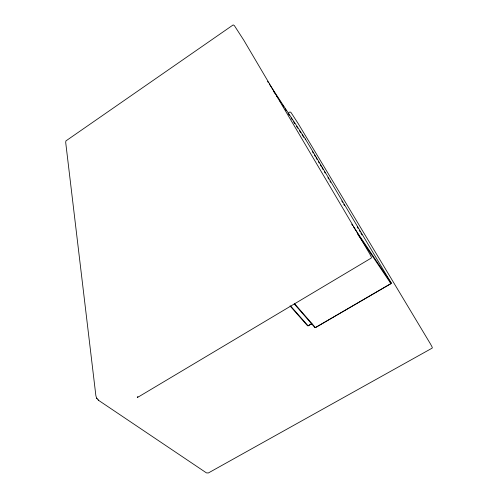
<?xml version="1.0" encoding="UTF-8"?>
<svg xmlns="http://www.w3.org/2000/svg" width="498" height="498" viewBox="0 0 498 498"><rect width="100%" height="100%" fill="white"/><g stroke="black" fill="none" stroke-linecap="round" stroke-linejoin="round"><path stroke-width="0.75" d="M269.269 84.006L305.635 139.459L390.992 282.683L390.961 283.661L315.415 327.597L314.599 327.23L294.237 303.917M390.992 282.683L390.961 283.661L357.676 234.141M390.139 282.242L390.93 283.574L315.415 327.597L294.586 303.693M314.599 327.23L315.458 327.472M290.048 305.946L307.515 325.723L308.113 325.835L311.206 323.937L311.48 323.314M290.651 306.04L308.113 325.835L311.592 323.806L311.86 323.183M137.89 396.433L137.243 397.622L371.203 258.101L371.408 257.205L369.84 254.061L243.765 40.157L234.359 25.603L233.189 24.9L65.917 140.909L65.699 142.465L95.871 395.673L96.6 398.12L98.598 400.355L206.44 472.882L208.351 472.969L432.121 348.152L432.301 347.392L430.664 344.28L298.19 123.572L291.019 112.529L290.035 111.932L288.778 112.598M305.33 138.979L305.336 139.733L305.635 139.459M307.515 325.723L308.007 325.343M311.206 323.937L311.592 323.806M96.6 398.12L97.066 398.643M98.131 399.838L98.598 400.355M351.719 224.193L352.584 225.482M353.449 226.771L391.023 282.764M267.569 81.417L268.416 82.712M273.651 91.458L274.921 93.394M276.614 95.977L277.89 97.919M279.583 100.503L280.86 102.439M282.129 104.375L283.829 106.958M285.099 108.894L286.369 110.836M288.068 113.419L289.338 115.355M291.037 117.939L292.307 119.875M293.583 121.811L294.853 123.753M296.547 126.336L297.823 128.272M299.516 130.856L300.792 132.792M302.062 134.728L303.761 137.311M312.464 151.722L313.261 153.048M314.45 155.046L315.24 156.378M316.031 157.71L317.22 159.709M318.409 161.707L319.206 163.039M320.395 165.037L321.185 166.369M321.976 167.702L323.165 169.7M324.354 171.698L325.15 173.03M327.921 177.693L328.717 179.025M329.906 181.023L330.697 182.349M341.79 200.999L342.587 202.331M343.776 204.329L344.566 205.662M357.247 226.97L358.037 228.302M359.226 230.3L360.023 231.632M360.813 232.964L362.002 234.963"/></g></svg>
